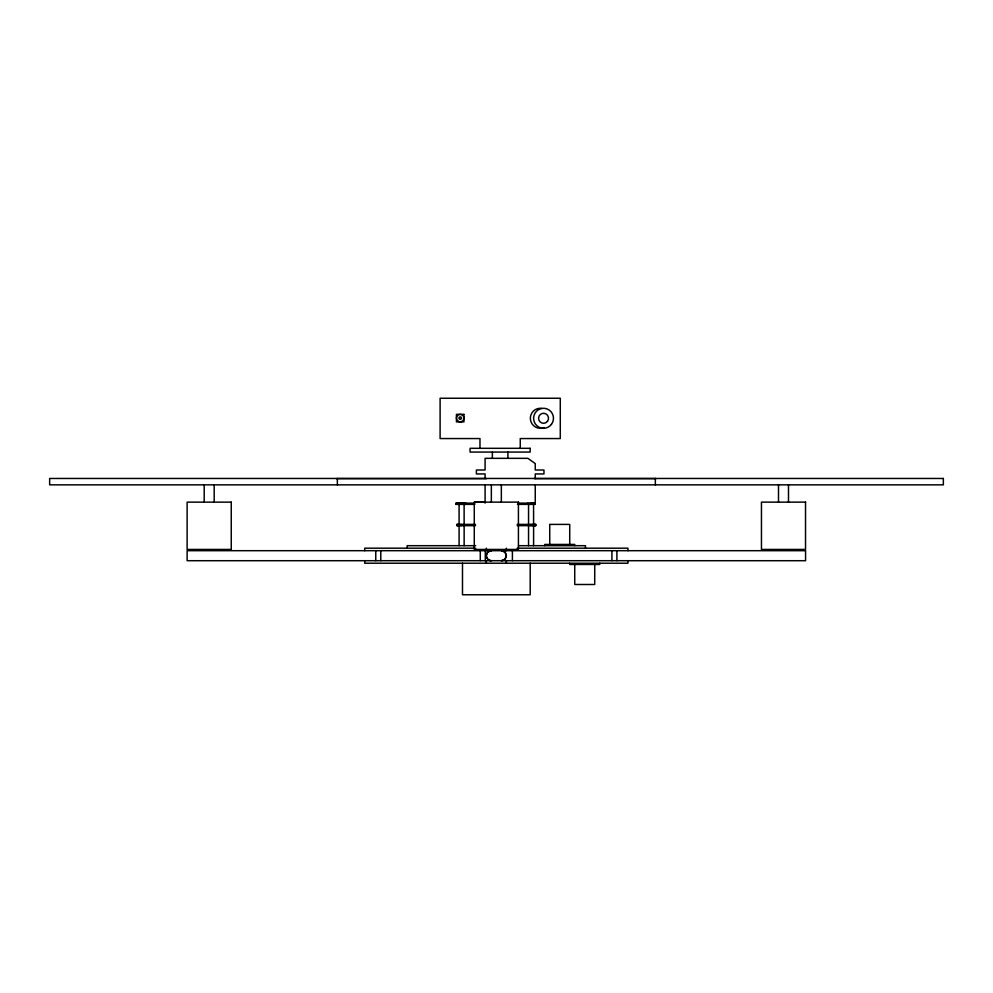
<?xml version="1.0" encoding="UTF-8"?>
<svg xmlns="http://www.w3.org/2000/svg" width="993" height="993" viewBox="0 0 993 993"><rect width="100%" height="100%" fill="white"/><g stroke="black" fill="none" stroke-linecap="round" stroke-linejoin="round"><path stroke-width="1.49" d="M461.422 418.301A1.254 1.254 0 0 0 459.734 416.948A1.254 1.254 0 0 0 459.411 419.096A1.254 1.254 0 0 0 461.422 418.301L461.435 417.979M336.615 478.614L486.582 478.614M534.457 478.614L656.075 478.614M474.269 502.272L485.304 502.272M474.877 503.128L456.023 503.128L456.023 504.37L474.877 504.37M517.651 503.128L535.252 503.128L535.252 484.696M517.465 504.37L534.942 504.37L534.942 503.128M475.51 524.403L456.879 524.403L456.879 525.657L475.51 525.657M517.179 524.403L535.798 524.403L535.798 525.657L517.179 525.657M475.684 545.691L407.192 545.691L407.192 548.186M518.545 545.691L585.485 545.691L585.485 548.186M475.684 548.186L364.716 548.186L364.716 550.693M517.13 548.186L627.961 548.186L627.961 550.693M788.492 484.845L788.492 502.135M778.5 484.845L778.5 502.135M655.343 478.465L655.343 484.845M627.961 560.71L627.961 563.217L364.716 563.217L364.716 560.71M616.914 550.693L616.914 560.71M611.911 550.693L611.911 560.71M599.76 563.217L599.76 564.471L569.709 564.471L569.709 563.217M594.733 564.471L594.72 584.492L574.736 584.492L574.736 564.471M574.761 545.691L574.761 544.437L544.71 544.437L544.71 545.691M569.721 544.437L569.734 524.403L549.737 524.403L549.75 544.437M535.637 524.403L535.637 525.657M535.252 478.552L535.252 473.946L543.953 473.946L543.953 469.999L535.252 469.999L535.252 463.582L527.879 458.332L485.093 458.332L485.093 469.999L476.404 469.999L476.404 473.946L485.093 473.946L485.093 478.552M535.165 524.403L535.165 525.657M534.78 503.128L534.78 504.37M534.308 503.128L534.308 504.37M534.42 524.403L534.42 525.657M533.564 503.128L533.601 524.403M533.601 525.657L533.589 545.691M533.44 524.403L533.44 525.657M532.583 503.128L532.583 504.37M532.298 524.403L532.298 525.657M531.441 503.128L531.441 504.37M531.069 524.403L531.069 525.657M530.212 503.128L530.212 504.37M530.2 563.217L530.2 594.757L462.49 594.757L462.49 563.217M528.549 504.37L528.549 524.403M528.549 525.657L528.549 545.691M527.941 503.128L527.941 504.37M520.258 448.315L520.258 438.558L560.288 438.558L560.288 398.243L440.11 398.243L440.11 438.558L479.979 438.558L479.979 448.315M512.4 550.693L512.4 560.71M507.895 452.076L507.895 458.332M506.356 548.186L506.356 550.693M506.356 560.71L506.356 563.217M501.341 484.845L501.341 502.135M492.354 452.076L492.354 458.332M491.349 484.845L491.349 502.135M486.334 548.186L486.334 550.693M486.334 560.71L486.334 563.217M485.292 550.693L485.292 560.71M485.093 484.696L485.093 503.128M480.289 550.693L480.289 560.71M465.705 503.128L465.705 504.37M465.481 503.128L465.481 504.37M465.32 503.128L465.295 504.37M464.848 503.128L464.848 504.37M464.103 503.128L464.141 524.403M464.141 525.657L464.141 545.691M463.123 503.128L463.123 504.37M461.981 503.128L461.981 504.37M461.608 524.403L461.608 525.657M460.752 503.128L460.752 504.37M460.392 524.403L460.392 525.657M459.536 503.128L459.536 504.37M459.25 524.403L459.25 525.657M459.089 504.37L459.089 524.403M459.089 525.657L459.089 545.691M458.394 503.128L458.394 504.37M458.269 524.403L458.269 525.657M457.413 503.128L457.413 504.37M457.512 524.403L457.512 525.657M457.041 524.403L457.041 525.657M456.656 503.128L456.656 504.37M456.184 503.128L456.184 504.37M380.778 550.693L380.778 560.71M375.764 550.693L375.764 560.71M337.347 478.465L337.347 484.845M214.19 484.845L214.19 502.135M204.198 484.845L204.198 502.135M544.077 427.536A10.017 9.93 -90 0 1 530.436 419.592A10.017 9.93 -90 0 1 541.57 408.359M486.496 554.404C485.614 557.458 488.159 560.772 491.336 560.71A5.002 5.002 0 0 1 486.322 555.708A5.002 5.002 0 0 1 491.336 550.693L487.799 552.158L486.496 554.404M506.356 555.708L504.891 559.245L501.353 560.71A5.002 5.002 0 0 0 506.356 555.708L504.891 552.158L501.353 550.693A5.002 5.002 0 0 1 506.356 555.708M463.942 414.366L456.432 414.366L456.432 421.876L463.942 421.876L463.942 414.366M530.163 448.315L470.074 448.315L470.074 452.076L530.163 452.076L530.163 448.315M943.35 478.465L49.65 478.465L49.65 484.845L943.35 484.845L943.35 478.465M231.257 502.135L187.118 502.135L187.118 549.439L231.257 549.439L231.257 502.135M518.42 502.135L474.269 502.135L474.269 549.439L518.42 549.439L518.42 502.135M805.534 502.135L761.457 502.135L761.457 549.439L805.534 549.439L805.534 502.135M805.571 550.693L187.118 550.693L187.118 560.71L805.571 560.71L805.571 550.693M551.425 424.383A10.017 9.93 -90 0 0 544.834 408.359A10.017 9.93 -90 0 0 534.371 422.124A10.017 9.93 -90 0 0 551.425 424.383M547.478 421.33A5.002 4.965 -90 0 0 544.189 413.324A5.002 4.965 -90 0 0 538.951 420.2A5.002 4.965 -90 0 0 547.478 421.33M457.537 420.771A3.761 3.761 0 0 0 463.818 419.083A3.761 3.761 0 0 0 459.213 414.491A3.761 3.761 0 0 0 457.537 420.771"/></g></svg>
